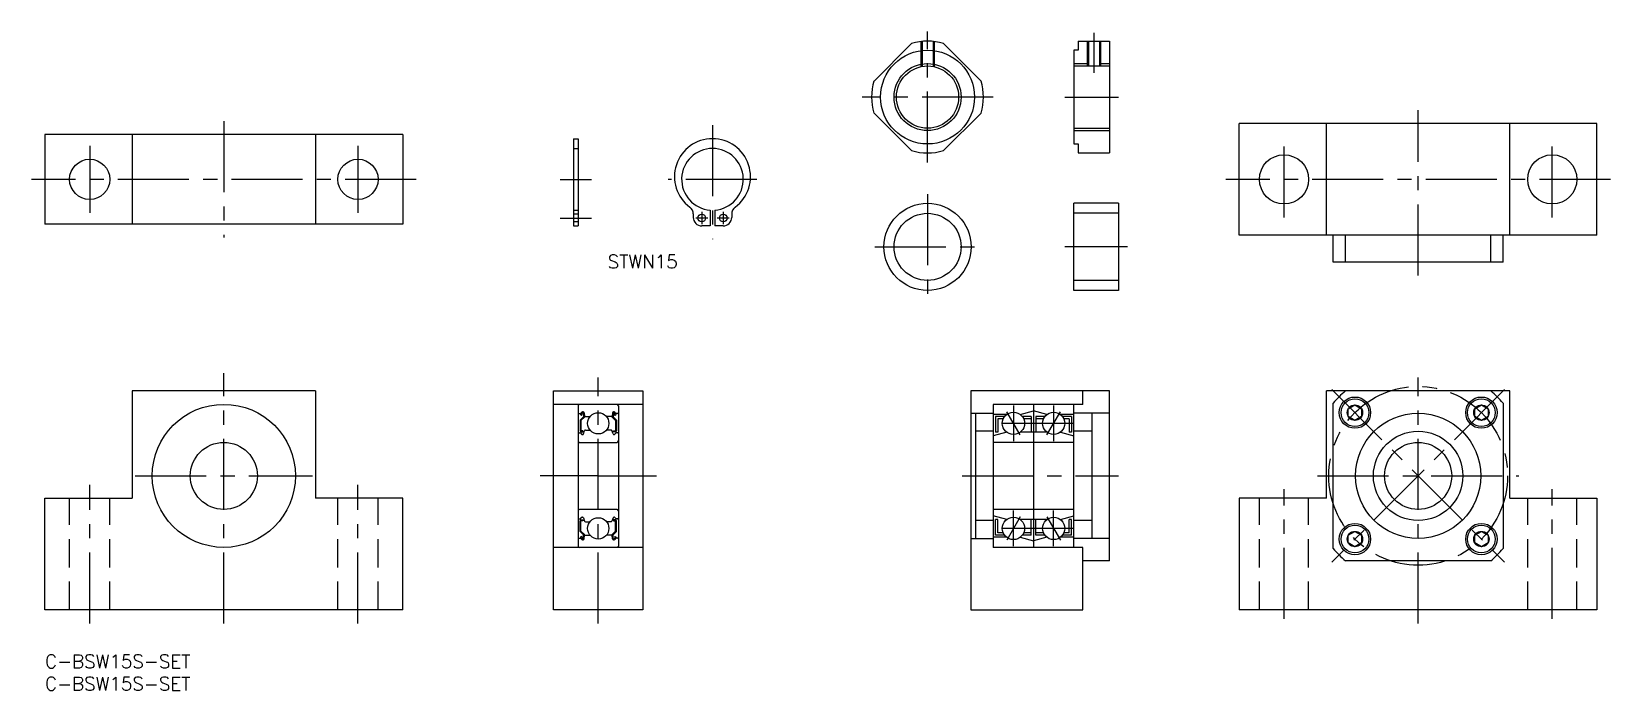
# Model space of a CAD drawing. Extents: x -3 to 350, y -8 to 139.
import ezdxf

# ---------------------------------------------------------------- set-up
doc = ezdxf.new("R2010")
doc.units = 0
doc.header["$LTSCALE"] = 0.5
doc.linetypes.add('CENTER', pattern=[50.8, 31.75, -6.35, 6.35, -6.35])
doc.linetypes.add('DASHED', pattern=[19.05, 12.7, -6.35])
for name, color, linetype in [('MSM_CENTER', 1, 'CENTER'), ('MSM_CONTINUOUS', 7, 'CONTINUOUS'), ('MSM_DASHED', 4, 'DASHED'), ('MSM_NARROW', 5, 'CONTINUOUS'), ('MSM_PART_NUMBER', 7, 'CONTINUOUS')]:
    doc.layers.add(name, color=color, linetype=linetype)
doc.styles.get("Standard").update_dxf_attribs({"font": 'txt.shx', "height": 3, "bigfont": 'bigfont.shx'})

# ---------------------------------------------------------------- blocks, each defined once
blk = doc.blocks.new('*U2')
at = {"layer": 'MSM_PART_NUMBER'}
blk.add_text('C-BSW15S-SET', height=3, dxfattribs=at).set_placement((0, -3))
blk = doc.blocks.new('*U3')
at = {"layer": 'MSM_PART_NUMBER'}
blk.add_text('C-BSW15S-SET', height=3, dxfattribs=at).set_placement((0, -8))
blk = doc.blocks.new('*U5')
at = {"layer": 'MSM_PART_NUMBER'}
blk.add_text('STWN15', height=3, dxfattribs=at).set_placement((125.84, 86.43))

msp = doc.modelspace()

# ---------------------------------------------------------------- linework, layer by layer
at = {"layer": 'MSM_CENTER'}
for p, q in [((197.39, 110.09), (197.39, 139.39)), ((234.6, 139.13), (234.6, 130.16)), ((212.04, 124.74), (182.74, 124.74)), ((228.1, 124.74), (240.1, 124.74)), ((307.12, 84.83), (307.12, 121.83)), ((40, 119.33), (40, 93.33)), ((149.29, 118.43), (149.29, 92.93)), ((10, 113.83), (10, 98.83)), ((70, 113.83), (70, 98.83)), ((277.12, 97.83), (277.12, 114.83)), ((337.12, 97.83), (337.12, 114.83)), ((83, 106.33), (-3, 106.33)), ((115.24, 106.33), (122.24, 106.33)), ((159.19, 106.33), (139.39, 106.33)), ((350.12, 106.33), (264.12, 106.33)), ((197.39, 102.98), (197.39, 79.47)), ((146.89, 99.03), (146.89, 96.33)), ((151.69, 99.03), (151.69, 96.33)), ((115.24, 97.68), (122.24, 97.68)), ((148.24, 97.68), (145.54, 97.68)), ((153.04, 97.68), (150.34, 97.68)), ((185.64, 91.23), (209.15, 91.23)), ((242.1, 91.23), (228.1, 91.23)), ((40, 7), (40, 63)), ((123.74, 7), (123.74, 62)), ((307.12, 7), (307.12, 62)), ((287.81, 59.32), (326.44, 20.68)), ((326.44, 59.32), (287.81, 20.68)), ((218.1, 49.15), (215.1, 54.35)), ((216.6, 55.75), (216.6, 47.75)), ((224.1, 49.15), (227.1, 54.35)), ((225.6, 55.75), (225.6, 47.75)), ((230.1, 51.75), (212.1, 51.75)), ((20.2, 40), (59.8, 40)), ((123.74, 40), (110.74, 40)), ((123.74, 40), (136.74, 40)), ((205.1, 40), (240.1, 40)), ((284.62, 40), (329.62, 40)), ((10, 7), (10, 38)), ((70, 7), (70, 38)), ((277.12, 8), (277.12, 37)), ((337.12, 8), (337.12, 37)), ((216.6, 24.25), (216.6, 32.25)), ((225.6, 24.25), (225.6, 32.25)), ((230.1, 28.25), (212.1, 28.25)), ((218.1, 30.85), (215.1, 25.65)), ((224.1, 30.85), (227.1, 25.65))]:
    msp.add_line(p, q, dxfattribs=at)
msp.add_circle((307.12, 40), 20, dxfattribs=at)
at = {"layer": 'MSM_CONTINUOUS'}
for p, q in [((193.81, 136.72), (185.42, 128.32)), ((209.37, 128.32), (200.97, 136.72)), ((231.1, 135.24), (230.1, 135.24)), ((230.1, 135.24), (230.1, 114.24)), ((231.1, 137.24), (238.1, 137.24)), ((231.1, 137.24), (231.1, 135.24)), ((233.37, 137.24), (233.37, 131.7)), ((235.82, 137.24), (235.82, 131.7)), ((238.1, 137.24), (238.1, 112.24)), ((230.1, 131.7), (238.1, 131.7)), ((185.42, 121.16), (193.81, 112.77)), ((200.97, 112.77), (209.37, 121.16)), ((230.1, 117.78), (238.1, 117.78)), ((267.12, 93.83), (267.12, 118.83)), ((347.12, 118.83), (267.12, 118.83)), ((286.62, 93.83), (286.62, 118.83)), ((327.62, 93.83), (327.62, 118.83)), ((347.12, 93.83), (347.12, 118.83)), ((0, 116.33), (0, 96.33)), ((80, 116.33), (0, 116.33)), ((19.5, 116.33), (19.5, 96.33)), ((60.5, 116.33), (60.5, 96.33)), ((80, 116.33), (80, 96.33)), ((118.24, 115.43), (118.24, 95.93)), ((118.24, 115.43), (119.24, 115.43)), ((119.24, 115.43), (119.24, 95.93)), ((197.39, 113.74), (197.39, 113.74)), ((203.07, 114.86), (203.07, 114.86)), ((230.1, 114.24), (231.1, 114.24)), ((231.1, 114.24), (231.1, 112.24)), ((231.1, 112.24), (238.1, 112.24)), ((148.79, 99.45), (148.79, 95.93)), ((149.79, 99.45), (149.79, 95.93)), ((230.1, 81.48), (230.1, 100.98)), ((240.1, 100.98), (230.1, 100.98)), ((240.1, 100.98), (240.1, 81.48)), ((80, 96.33), (0, 96.33)), ((118.24, 95.93), (119.24, 95.93)), ((144.99, 98.58), (144.99, 97.83)), ((148.79, 95.93), (146.89, 95.93)), ((149.79, 98.57), (149.79, 98.57)), ((149.79, 97.69), (149.79, 97.69)), ((151.69, 95.93), (149.79, 95.93)), ((153.59, 98.58), (153.59, 97.83)), ((240.1, 98.73), (230.1, 98.73)), ((347.12, 93.83), (267.12, 93.83)), ((288.12, 87.83), (288.12, 93.83)), ((290.88, 87.83), (290.88, 93.83)), ((323.37, 87.83), (323.37, 93.83)), ((326.12, 87.83), (326.12, 93.83)), ((326.12, 87.83), (288.12, 87.83)), ((240.1, 83.73), (230.1, 83.73)), ((240.1, 81.48), (230.1, 81.48)), ((19.5, 59), (19.5, 35)), ((60.5, 59), (19.5, 59)), ((60.5, 59), (60.5, 35)), ((113.74, 10), (113.74, 59)), ((113.74, 59), (133.74, 59)), ((133.74, 59), (133.74, 10)), ((207.1, 59), (207.1, 10)), ((238.1, 59), (207.1, 59)), ((232.1, 56), (232.1, 59)), ((238.1, 21), (238.1, 59)), ((286.62, 35), (286.62, 59)), ((327.62, 59), (286.62, 59)), ((327.62, 35), (327.62, 59)), ((133.74, 56), (113.74, 56)), ((119.24, 55.7), (119.24, 24.3)), ((119.34, 53.95), (119.8, 53.95)), ((120.43, 53.18), (119.68, 52.43)), ((119.8, 53.95), (120.05, 54.25)), ((119.98, 53.54), (119.83, 53.67)), ((120.63, 53.1), (119.88, 52.35)), ((119.96, 53.82), (120.21, 54.12)), ((120.11, 53.69), (119.96, 53.82)), ((119.98, 53.54), (120.11, 53.69)), ((120.38, 54.06), (120.43, 53.18)), ((120.58, 54.08), (120.65, 53.34)), ((120.63, 53.57), (120.63, 53.1)), ((120.75, 53.25), (121.9, 53.25)), ((126.74, 53.25), (125.59, 53.25)), ((126.91, 54.08), (126.84, 53.34)), ((126.86, 53.57), (126.86, 53.1)), ((126.86, 53.1), (127.61, 52.35)), ((127.1, 54.06), (127.06, 53.18)), ((127.06, 53.18), (127.81, 52.43)), ((127.53, 53.82), (127.28, 54.12)), ((127.38, 53.69), (127.53, 53.82)), ((127.51, 53.54), (127.38, 53.69)), ((127.68, 53.95), (127.43, 54.25)), ((127.51, 53.54), (127.66, 53.67)), ((128.14, 53.95), (127.68, 53.95)), ((128.24, 55.7), (128.24, 24.3)), ((207.1, 54), (212.1, 54)), ((208.1, 54), (208.1, 26)), ((232.1, 56), (212.1, 56)), ((212.1, 56), (212.1, 24)), ((215.1, 53.75), (212.1, 53.75)), ((212.6, 53.25), (212.6, 49.75)), ((214.6, 53.25), (212.6, 53.25)), ((218.1, 53.75), (221.1, 54.55)), ((220.6, 53.25), (218.6, 53.25)), ((220.6, 53.25), (220.6, 49.75)), ((221.1, 56), (221.1, 24)), ((224.1, 53.75), (221.1, 54.55)), ((221.6, 53.25), (221.6, 49.75)), ((223.6, 53.25), (221.6, 53.25)), ((230.1, 53.75), (227.1, 53.75)), ((229.6, 53.25), (227.6, 53.25)), ((229.6, 53.25), (229.6, 49.75)), ((230.1, 24), (230.1, 56)), ((238.1, 54), (230.1, 54)), ((234.1, 54), (234.1, 26)), ((288.12, 23.75), (288.12, 56.25)), ((291.48, 55.01), (292.98, 55.87)), ((291.48, 53.28), (291.48, 55.01)), ((292.98, 52.41), (291.48, 53.28)), ((292.98, 55.87), (294.48, 55.01)), ((294.48, 53.28), (292.98, 52.41)), ((294.48, 55.01), (294.48, 53.28)), ((319.77, 55.01), (321.27, 55.87)), ((319.77, 53.28), (319.77, 55.01)), ((321.27, 52.41), (319.77, 53.28)), ((321.27, 55.87), (322.77, 55.01)), ((322.77, 53.28), (321.27, 52.41)), ((322.77, 55.01), (322.77, 53.28)), ((326.12, 56.25), (326.12, 23.75)), ((119.44, 49.65), (119.74, 49.65)), ((119.68, 52.43), (119.68, 50.05)), ((119.74, 49.65), (120.02, 49.32)), ((119.88, 52.35), (119.88, 50.05)), ((120.33, 50.05), (119.88, 50.05)), ((119.88, 49.85), (120.33, 49.85)), ((120.33, 49.85), (120.33, 50.05)), ((120.43, 49.38), (120.69, 50.12)), ((120.88, 50.25), (121.9, 50.25)), ((126.61, 50.25), (125.59, 50.25)), ((127.06, 49.38), (126.79, 50.12)), ((127.16, 50.05), (127.61, 50.05)), ((127.16, 49.85), (127.16, 50.05)), ((127.61, 49.85), (127.16, 49.85)), ((127.74, 49.65), (127.47, 49.32)), ((127.61, 52.35), (127.61, 50.05)), ((128.04, 49.65), (127.74, 49.65)), ((127.81, 52.43), (127.81, 50.05)), ((212.1, 50), (208.1, 50)), ((215.1, 49.75), (212.1, 48.95)), ((213.1, 49.75), (212.6, 49.75)), ((213.1, 52.75), (213.1, 49.75)), ((214.3, 52.75), (213.1, 52.75)), ((224.1, 49.75), (218.1, 49.75)), ((220.6, 52.75), (218.89, 52.75)), ((223.3, 52.75), (221.6, 52.75)), ((227.1, 49.75), (230.1, 48.95)), ((229.1, 52.75), (227.89, 52.75)), ((229.1, 52.75), (229.1, 49.75)), ((229.6, 49.75), (229.1, 49.75)), ((234.1, 50), (230.1, 50)), ((119.54, 47.5), (127.94, 47.5)), ((120.17, 49.25), (120.24, 49.25)), ((127.32, 49.25), (127.25, 49.25)), ((230.1, 47.5), (212.1, 47.5)), ((0, 10), (0, 35)), ((80, 10), (80, 35)), ((127.94, 32.5), (119.54, 32.5)), ((230.1, 32.5), (212.1, 32.5)), ((267.12, 35), (267.12, 10)), ((286.62, 35), (267.12, 35)), ((327.62, 35), (347.12, 35)), ((347.12, 35), (347.12, 10)), ((119.44, 30.35), (119.74, 30.35)), ((119.68, 27.57), (119.68, 29.95)), ((119.74, 30.35), (120.02, 30.68)), ((119.88, 30.15), (120.33, 30.15)), ((120.33, 29.95), (119.88, 29.95)), ((119.88, 27.65), (119.88, 29.95)), ((120.17, 30.75), (120.24, 30.75)), ((120.33, 30.15), (120.33, 29.95)), ((120.43, 30.62), (120.69, 29.88)), ((120.88, 29.75), (121.9, 29.75)), ((126.61, 29.75), (125.59, 29.75)), ((127.06, 30.62), (126.79, 29.88)), ((127.61, 30.15), (127.16, 30.15)), ((127.16, 30.15), (127.16, 29.95)), ((127.16, 29.95), (127.61, 29.95)), ((127.32, 30.75), (127.25, 30.75)), ((127.74, 30.35), (127.47, 30.68)), ((127.61, 27.65), (127.61, 29.95)), ((128.04, 30.35), (127.74, 30.35)), ((127.81, 27.57), (127.81, 29.95)), ((212.1, 30), (208.1, 30)), ((215.1, 30.25), (212.1, 31.05)), ((212.6, 26.75), (212.6, 30.25)), ((213.1, 30.25), (212.6, 30.25)), ((213.1, 27.25), (213.1, 30.25)), ((224.1, 30.25), (218.1, 30.25)), ((220.6, 26.75), (220.6, 30.25)), ((221.6, 26.75), (221.6, 30.25)), ((227.1, 30.25), (230.1, 31.05)), ((229.1, 27.25), (229.1, 30.25)), ((229.6, 30.25), (229.1, 30.25)), ((229.6, 26.75), (229.6, 30.25)), ((234.1, 30), (230.1, 30)), ((119.34, 26.05), (119.8, 26.05)), ((120.43, 26.82), (119.68, 27.57)), ((119.8, 26.05), (120.05, 25.75)), ((119.98, 26.46), (119.83, 26.33)), ((120.63, 26.9), (119.88, 27.65)), ((120.11, 26.31), (119.96, 26.18)), ((119.96, 26.18), (120.21, 25.88)), ((119.98, 26.46), (120.11, 26.31)), ((120.38, 25.94), (120.43, 26.82)), ((120.58, 25.92), (120.65, 26.66)), ((120.63, 26.43), (120.63, 26.9)), ((120.75, 26.75), (121.9, 26.75)), ((126.74, 26.75), (125.59, 26.75)), ((126.91, 25.92), (126.84, 26.66)), ((126.86, 26.9), (127.61, 27.65)), ((126.86, 26.43), (126.86, 26.9)), ((127.06, 26.82), (127.81, 27.57)), ((127.1, 25.94), (127.06, 26.82)), ((127.53, 26.18), (127.28, 25.88)), ((127.51, 26.46), (127.38, 26.31)), ((127.38, 26.31), (127.53, 26.18)), ((127.68, 26.05), (127.43, 25.75)), ((127.51, 26.46), (127.66, 26.33)), ((128.14, 26.05), (127.68, 26.05)), ((207.1, 26), (212.1, 26)), ((215.1, 26.25), (212.1, 26.25)), ((214.6, 26.75), (212.6, 26.75)), ((214.3, 27.25), (213.1, 27.25)), ((218.1, 26.25), (221.1, 25.45)), ((220.6, 26.75), (218.6, 26.75)), ((220.6, 27.25), (218.89, 27.25)), ((224.1, 26.25), (221.1, 25.45)), ((223.3, 27.25), (221.6, 27.25)), ((223.6, 26.75), (221.6, 26.75)), ((230.1, 26.25), (227.1, 26.25)), ((229.6, 26.75), (227.6, 26.75)), ((229.1, 27.25), (227.89, 27.25)), ((238.1, 26), (230.1, 26)), ((291.48, 26.72), (292.98, 27.59)), ((291.48, 24.99), (291.48, 26.72)), ((292.98, 24.13), (291.48, 24.99)), ((292.98, 27.59), (294.48, 26.72)), ((294.48, 24.99), (292.98, 24.13)), ((294.48, 26.72), (294.48, 24.99)), ((319.77, 26.72), (321.27, 27.59)), ((319.77, 24.99), (319.77, 26.72)), ((321.27, 24.13), (319.77, 24.99)), ((321.27, 27.59), (322.77, 26.72)), ((322.77, 24.99), (321.27, 24.13)), ((322.77, 26.72), (322.77, 24.99)), ((133.74, 24), (113.74, 24)), ((232.1, 24), (212.1, 24)), ((232.1, 10), (232.1, 24)), ((238.1, 21), (232.1, 21)), ((323.37, 21), (290.88, 21)), ((80, 10), (0, 10)), ((133.74, 10), (113.74, 10)), ((207.1, 10), (232.1, 10)), ((347.12, 10), (267.12, 10))]:
    msp.add_line(p, q, dxfattribs=at)
for points in [[(0, 35), (19.5, 35)], [(80, 35), (60.5, 35)]]:
    msp.add_lwpolyline(points, dxfattribs=at)
for centre, radius in [((197.39, 124.74), 10.5), ((197.39, 124.74), 6.96), ((10, 106.33), 4.5), ((70, 106.33), 4.5), ((277.12, 106.33), 5.5), ((337.12, 106.33), 5.5), ((197.39, 91.23), 9.75), ((146.89, 97.68), 0.85), ((151.69, 97.68), 0.85), ((197.39, 91.23), 7.5), ((292.98, 54.14), 3.5), ((292.98, 54.14), 3.1), ((321.27, 54.14), 3.5), ((321.27, 54.14), 3.1), ((40, 40), 16), ((123.74, 51.75), 2.38), ((216.6, 51.75), 2.5), ((225.6, 51.75), 2.5), ((292.98, 54.14), 1.73), ((307.12, 40), 14), ((321.27, 54.14), 1.73), ((307.12, 40), 10), ((40, 40), 7.5), ((307.12, 40), 7.5), ((123.74, 28.25), 2.38), ((216.6, 28.25), 2.5), ((225.6, 28.25), 2.5), ((292.98, 25.86), 3.5), ((292.98, 25.86), 3.1), ((321.27, 25.86), 3.5), ((321.27, 25.86), 3.1), ((292.98, 25.86), 1.73), ((321.27, 25.86), 1.73)]:
    msp.add_circle(centre, radius, dxfattribs=at)
for centre, radius, start, end in [((197.39, 124.74), 12.5, 73.3576, 106.6424), ((197.39, 124.74), 12.5, 163.3576, 196.6424), ((197.39, 124.74), 12.5, 343.3576, 16.6424), ((149.29, 106.93), 8.5, 306.5949, 233.4051), ((149.29, 106.33), 6.9, 274.1555, 265.8445), ((197.39, 124.74), 12.5, 253.3576, 286.6424), ((143.09, 98.58), 1.9, 360, 53.4051), ((155.49, 98.58), 1.9, 126.5949, 180), ((146.89, 97.83), 1.9, 180, 270), ((151.69, 97.83), 1.9, 270, 0), ((307.12, 40), 25, 130.5358, 139.4642), ((307.12, 40), 25, 40.5358, 49.4642), ((119.54, 55.7), 0.3, 90, 180), ((119.34, 54.05), 0.1, 180, 270), ((119.96, 53.82), 0.2, 140.0002, 230.0848), ((120.28, 54.05), 0.3, 4.9968, 140.0002), ((120.28, 54.06), 0.1, 2.8198, 140.0033), ((120.75, 53.35), 0.1, 184.9968, 269.9995), ((126.74, 53.35), 0.1, 270.0005, 355.0032), ((127.21, 54.05), 0.3, 39.9998, 175.0032), ((127.2, 54.06), 0.1, 39.9967, 177.1802), ((127.53, 53.82), 0.2, 309.9152, 39.9998), ((127.94, 55.7), 0.3, 0, 90), ((128.14, 54.05), 0.1, 270, 0), ((119.44, 49.45), 0.2, 90, 180), ((119.88, 50.05), 0.2, 180, 270), ((120.88, 50.05), 0.2, 90, 159.9919), ((126.61, 50.05), 0.2, 20.0081, 90), ((127.61, 50.05), 0.2, 270, 0), ((128.04, 49.45), 0.2, 0, 90), ((119.54, 47.8), 0.3, 180, 270), ((120.17, 49.45), 0.2, 219.9962, 270), ((120.24, 49.45), 0.2, 270, 339.9919), ((127.25, 49.45), 0.2, 200.0081, 270), ((127.32, 49.45), 0.2, 270, 320.0038), ((127.94, 47.8), 0.3, 270, 0), ((119.54, 32.2), 0.3, 90, 180), ((127.94, 32.2), 0.3, 0, 90), ((119.44, 30.55), 0.2, 180, 270), ((119.88, 29.95), 0.2, 90, 180), ((120.17, 30.55), 0.2, 90, 140.0038), ((120.24, 30.55), 0.2, 20.0081, 90), ((120.88, 29.95), 0.2, 200.0081, 270), ((126.61, 29.95), 0.2, 270, 339.9919), ((127.25, 30.55), 0.2, 90, 159.9919), ((127.32, 30.55), 0.2, 39.9962, 90), ((127.61, 29.95), 0.2, 0, 90), ((128.04, 30.55), 0.2, 270, 0), ((119.34, 25.95), 0.1, 90, 180), ((119.96, 26.18), 0.2, 129.9152, 219.9998), ((120.28, 25.95), 0.3, 219.9998, 355.0032), ((120.28, 25.94), 0.1, 219.9967, 357.1802), ((120.75, 26.65), 0.1, 90.0005, 175.0032), ((126.74, 26.65), 0.1, 4.9968, 89.9995), ((127.21, 25.95), 0.3, 184.9968, 320.0002), ((127.2, 25.94), 0.1, 182.8198, 320.0033), ((127.53, 26.18), 0.2, 320.0002, 50.0848), ((128.14, 25.95), 0.1, 0, 90), ((119.54, 24.3), 0.3, 180, 270), ((127.94, 24.3), 0.3, 270, 0), ((307.12, 40), 25, 220.5358, 229.4642), ((307.12, 40), 25, 310.5358, 319.4642)]:
    msp.add_arc(centre, radius, start, end, dxfattribs=at)
at = {"layer": 'MSM_DASHED'}
for p, q in [((195.89, 137.15), (195.89, 131.54)), ((196.16, 137.18), (196.16, 131.59)), ((198.62, 137.18), (198.62, 131.59)), ((198.89, 137.15), (198.89, 131.54)), ((118.24, 113.23), (119.24, 113.23)), ((118.24, 99.43), (119.24, 99.43)), ((119.24, 98.53), (118.24, 98.53)), ((119.24, 96.83), (118.24, 96.83)), ((5.5, 10), (5.5, 35)), ((14.5, 10), (14.5, 35)), ((65.5, 10), (65.5, 35)), ((74.5, 10), (74.5, 35)), ((271.62, 10), (271.62, 35)), ((282.62, 10), (282.62, 35)), ((331.62, 10), (331.62, 35)), ((342.62, 10), (342.62, 35))]:
    msp.add_line(p, q, dxfattribs=at)
at = {"layer": 'MSM_NARROW'}
for p, q in [((233.1, 137.24), (233.1, 131.7)), ((236.1, 137.24), (236.1, 131.7)), ((230.1, 132.24), (233.1, 132.24)), ((236.1, 132.24), (238.1, 132.24)), ((230.1, 117.24), (238.1, 117.24))]:
    msp.add_line(p, q, dxfattribs=at)
msp.add_circle((197.39, 124.74), 7.5, dxfattribs=at)

# ---------------------------------------------------------------- block references
at = {"layer": 'MSM_CONTINUOUS'}
for name in ['*U5', '*U2', '*U3']:
    msp.add_blockref(name, (0, 0), dxfattribs=at)

doc.saveas('drawing.dxf')
